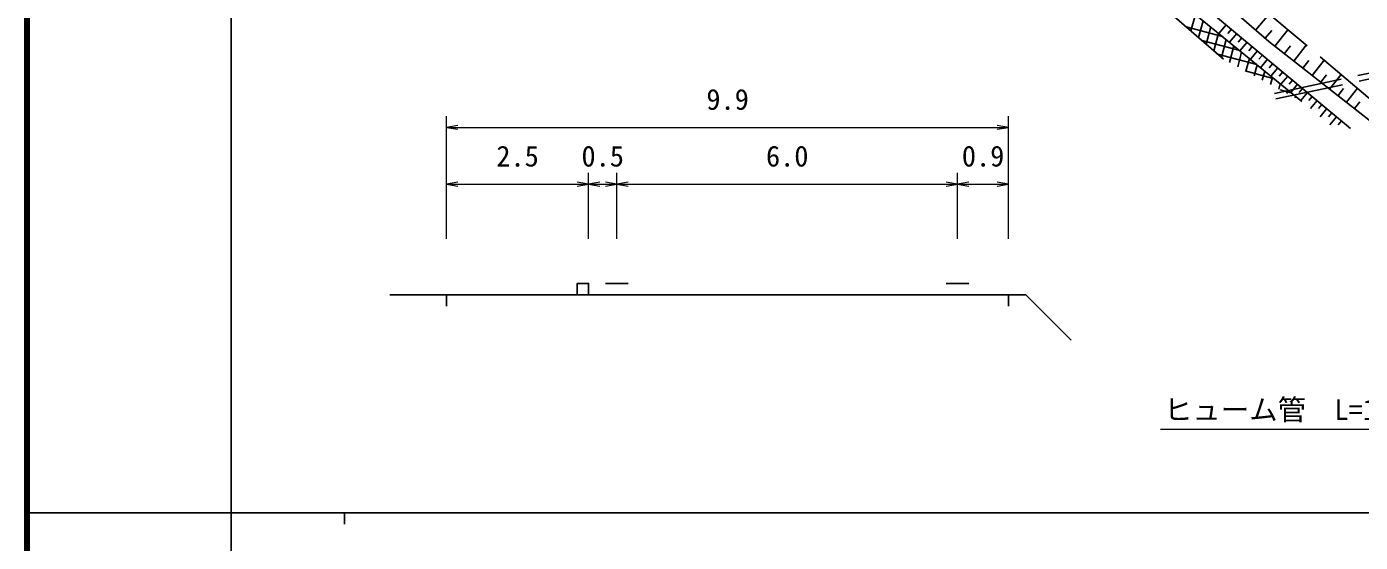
# Model space of a CAD drawing. Units: millimetres at full size, sheet at 1:1000, with parts at other scales. Extents: x 40000 to 680000, y 20000 to 380000.
# Drawn here: x 40000 to 157456, y 202409 to 247836 of the extents above; entities that cross this region are included whole.
import ezdxf
from ezdxf.enums import TextEntityAlignment as Align

# ---------------------------------------------------------------- set-up
doc = ezdxf.new("R2010")
doc.units = ezdxf.units.MM
doc.header["$LTSCALE"] = 1000
doc.linetypes.add('DASHED', pattern=[7.5, 6, -1.5])
for name, color, linetype, lineweight in [('M-BGD', 7, 'Continuous', 25), ('M-STR-HTXT', 7, 'Continuous', 13), ('M-TTL', 2, 'Continuous', 140), ('M-TTL-BAND', 7, 'Continuous', 25)]:
    doc.layers.add(name, color=color, linetype=linetype, lineweight=lineweight)
doc.styles.add('ＭＳ ゴシック', font='')
doc.styles.get('ＭＳ ゴシック').set_extended_font_data('MS Gothic')

# ---------------------------------------------------------------- blocks, each defined once
blk = doc.blocks.new('open_arrow')
at = {"color": 0, "linetype": 'Continuous', "lineweight": -2}
blk.add_lwpolyline([(7.5, 1.25), (0, 0), (7.5, -1.25)], dxfattribs=at)

msp = doc.modelspace()

# ---------------------------------------------------------------- linework, layer by layer
at = {"layer": 'M-BGD'}
for p, q in [((142536, 247457), (142931, 248919)), ((143208, 246874), (143610, 248364)), ((145642, 248000), (144998, 247227)), ((148225, 247540), (149435, 248935)), ((142104, 247832), (145322, 246963)), ((143879, 246292), (144289, 247808)), ((144550, 245709), (144967, 247253)), ((145222, 245127), (145646, 246697)), ((146105, 247614), (145783, 247228)), ((146568, 247228), (145932, 246463)), ((147027, 246846), (146709, 246464)), ((149063, 246813), (149669, 247511)), ((149923, 246113), (151061, 247570)), ((143490, 246629), (146833, 245726)), ((145932, 244688), (146325, 246142)), ((146655, 244297), (147003, 245587)), ((147486, 246464), (146856, 245707)), ((147939, 246086), (147624, 245708)), ((148393, 245708), (147770, 244959)), ((150762, 245457), (151308, 246156)), ((151600, 244802), (152693, 246200)), ((144877, 245426), (148344, 244489)), ((147378, 243906), (147682, 245031)), ((148101, 243516), (148360, 244476)), ((148843, 245334), (148531, 244959)), ((149292, 244959), (148675, 244218)), ((149737, 244589), (149428, 244219)), ((152405, 244173), (152929, 244844)), ((153210, 243544), (154258, 244886)), ((147322, 243936), (149855, 243253)), ((148824, 243125), (149039, 243920)), ((149548, 242734), (149718, 243365)), ((150181, 244219), (149570, 243485)), ((150621, 243852), (150316, 243486)), ((151061, 243486), (150457, 242760)), ((153982, 242941), (154485, 243584)), ((154755, 242337), (155760, 243624)), ((150271, 242344), (150396, 242809)), ((150390, 242279), (151366, 242016)), ((150994, 241953), (151075, 242254)), ((151497, 243123), (151195, 242760)), ((151932, 242760), (151334, 242042)), ((152364, 242401), (152064, 242042)), ((152795, 242042), (152202, 241331)), ((155496, 241758), (155978, 242376)), ((156237, 241179), (157202, 242414)), ((151717, 241563), (151754, 241698)), ((153221, 241687), (152925, 241331)), ((153652, 241328), (153060, 240617)), ((154079, 240972), (153783, 240617)), ((156948, 240623), (157411, 241216)), ((154510, 240613), (153918, 239902)), ((154937, 240258), (154641, 239902)), ((155368, 239899), (154776, 239188)), ((155795, 239544), (155499, 239188)), ((90983, 225225), (92983, 225225)), ((120983, 225225), (122983, 225225)), ((76983, 224225), (71983, 224225)), ((91983, 224225), (89483, 224225)), ((91983, 224225), (121983, 224225)), ((126483, 224225), (126483, 223225))]:
    msp.add_line(p, q, dxfattribs=at)
at = {"layer": 'M-BGD', "linetype": 'DASHED'}
for p, q in [((149911, 241963), (159280, 243956)), ((150015, 241474), (159111, 243408))]:
    msp.add_line(p, q, dxfattribs=at)
at = {"layer": 'M-BGD'}
for points in [[(156593, 238879), (138236, 254167), (123234, 267766), (112233, 278506), (100533, 290655), (94373, 296744), (88277, 301909), (83949, 305091), (73201, 311505)], [(72524, 310123), (76161, 308269), (85123, 303004), (88406, 300837), (94210, 295571), (114667, 274649), (125029, 264667), (136494, 254188), (152312, 241241)], [(71909, 308866), (82311, 303262), (88453, 299155), (94125, 294119), (114022, 273258), (128946, 259248), (145391, 244980)], [(166190, 234388), (160125, 238141), (149394, 246526), (130848, 262615), (118247, 274589), (108035, 284768), (102240, 291368), (88408, 303979), (84007, 306200)], [(89483, 224225), (89483, 225225), (88483, 225225), (88483, 224225)], [(89483, 224225), (76983, 224225), (76983, 223225)], [(121983, 224225), (127983, 224225), (131983, 220225)]]:
    msp.add_lwpolyline(points, dxfattribs=at)
at = {"layer": 'M-BGD', "linetype": 'DASHED'}
msp.add_lwpolyline([(108915, 286419), (118740, 276381), (130938, 264463), (160058, 240019), (165923, 235800)], dxfattribs=at)
at = {"layer": 'M-STR-HTXT'}
for p, q in [((76983, 229137), (76983, 239965)), ((126483, 229137), (126483, 239965)), ((76983, 238965), (126483, 238965)), ((89483, 229137), (89483, 234965)), ((91983, 229137), (91983, 234965)), ((121983, 229137), (121983, 234965)), ((76983, 233965), (89483, 233965)), ((89483, 233965), (91983, 233965)), ((91983, 233965), (121983, 233965)), ((121983, 233965), (126483, 233965))]:
    msp.add_line(p, q, dxfattribs=at)
msp.add_lwpolyline([(194145, 247301), (171101, 212347), (139851, 212347)], dxfattribs=at)
at = {"layer": 'M-TTL'}
msp.add_line((40000, 380000), (40000, 20000), dxfattribs=at)
at = {"layer": 'M-TTL-BAND'}
for p, q in [((58000, 370000), (58000, 20000)), ((40000, 205000), (579000, 205000)), ((68000, 205000), (68000, 204000))]:
    msp.add_line(p, q, dxfattribs=at)

# ---------------------------------------------------------------- block references
at = {"layer": 'M-STR-HTXT', "xscale": 133, "yscale": 133}
for p in [(76983, 238965), (76983, 233965), (89483, 233965), (91983, 233965), (121983, 233965)]:
    msp.add_blockref('open_arrow', p, dxfattribs=at)
at = {"layer": 'M-STR-HTXT', "xscale": 133, "yscale": 133, "rotation": 180}
for p in [(126483, 238965), (89483, 233965), (91983, 233965), (121983, 233965), (126483, 233965)]:
    msp.add_blockref('open_arrow', p, dxfattribs=at)

# ---------------------------------------------------------------- texts
at = {"layer": 'M-STR-HTXT', "style": 'ＭＳ ゴシック'}
for s, p in [('9.9', (101733, 239965)), ('2.5', (83233, 234965)), ('0.5', (90733, 234965)), ('6.0', (106983, 234965)), ('0.9', (124233, 234965))]:
    msp.add_text(s, height=1833, dxfattribs=at).set_placement(p, align=Align.BOTTOM_CENTER)
msp.add_text('ヒューム管\u3000L=16.7 φ=600', height=1833, dxfattribs=at).set_placement((155476, 214097), align=Align.MIDDLE_CENTER)

doc.saveas('drawing.dxf')
